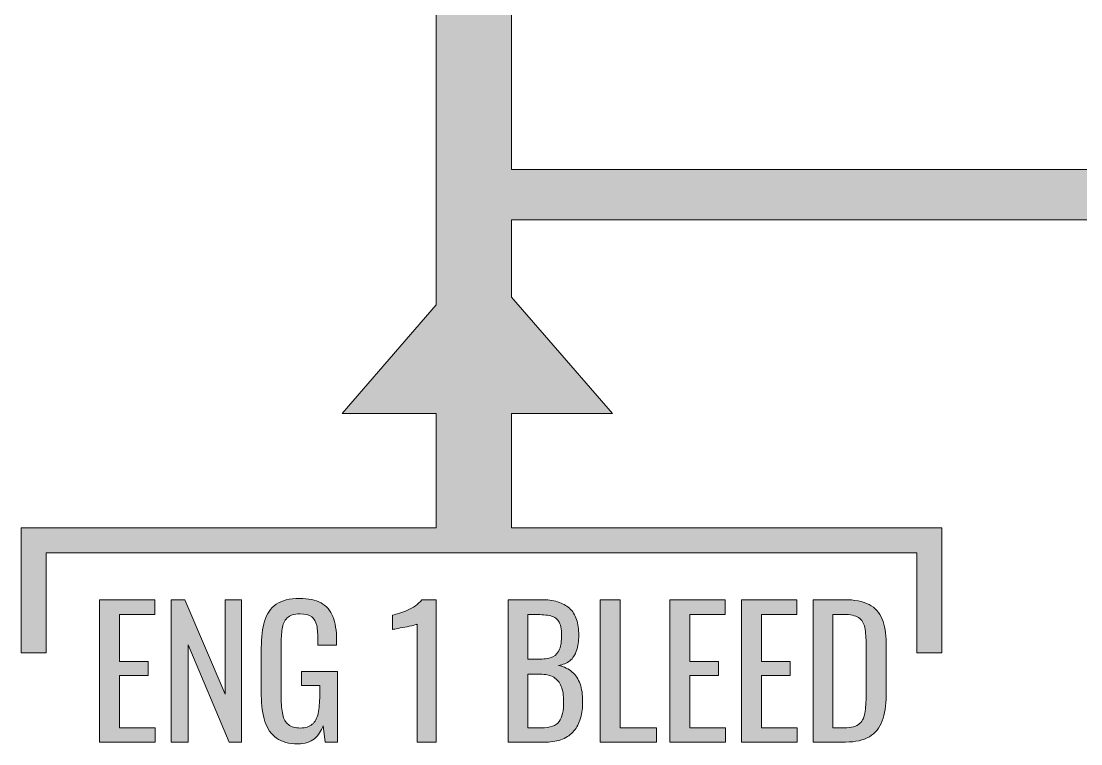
# Model space of a CAD drawing. Header units: inches. Extents: x 63 to 550, y 310 to 482.
# Drawn here: x 143.5 to 185.7, y 358.23 to 387.01 of the extents above; entities that cross this region are included whole.
import ezdxf

# ---------------------------------------------------------------- set-up
doc = ezdxf.new("R2010")
doc.units = ezdxf.units.IN
doc.header["$MEASUREMENT"] = 0
doc.layers.add('LINES', color=7, linetype='Continuous')
doc.layers.add('TEXT', color=7, linetype='Continuous')

# ---------------------------------------------------------------- blocks, each defined once
blk = doc.blocks.new('block 179')
at = {"layer": 'LINES'}
h = blk.add_hatch(color=7, dxfattribs=at)
h.dxf.hatch_style = 2
edge = h.paths.add_edge_path()
edge.add_spline(control_points=[(227.12, 379.167), (227.12, 379.167), (227.12, 380.1), (227.12, 380.1), (227.12, 383.9), (229.96, 387.04), (233.62, 387.52), (233.62, 387.52), (233.62, 367.33), (233.62, 367.33), (233.62, 367.33), (216, 367.33), (216, 367.33), (216, 367.33), (216, 361.85), (216, 361.85), (216, 361.85), (218, 361.85), (218, 361.85), (218, 361.85), (218, 365.33), (218, 365.33), (218, 365.33), (251.67, 365.33), (251.67, 365.33), (251.67, 365.33), (251.67, 361.85), (251.67, 361.85), (251.67, 361.85), (253.67, 361.85), (253.67, 361.85), (253.67, 361.85), (253.67, 367.33), (253.67, 367.33), (253.67, 367.33), (235.62, 367.33), (235.62, 367.33), (235.62, 367.33), (235.62, 387.53), (235.62, 387.53), (239.29, 387.04), (242.13, 383.9), (242.13, 380.1), (242.13, 380.1), (242.13, 379.167), (242.13, 379.167), (242.13, 379.167), (273.09, 379.1), (273.09, 379.1), (273.09, 379.1), (273.09, 377.6), (273.09, 377.6), (273.09, 377.6), (271.33, 375.57), (271.33, 375.57), (271.33, 375.57), (273.09, 375.57), (273.09, 375.57), (273.09, 375.57), (273.09, 374.47), (273.09, 374.47), (273.09, 374.47), (261, 374.47), (261, 374.47), (261, 374.47), (261, 370.43), (261, 370.43), (261, 370.43), (263, 370.43), (263, 370.43), (263, 370.43), (263, 372.47), (263, 372.47), (263, 372.47), (285.17, 372.47), (285.17, 372.47), (285.17, 372.47), (285.17, 370.43), (285.17, 370.43), (285.17, 370.43), (287.17, 370.43), (287.17, 370.43), (287.17, 370.43), (287.17, 374.47), (287.17, 374.47), (287.17, 374.47), (275.09, 374.47), (275.09, 374.47), (275.09, 374.47), (275.09, 375.57), (275.09, 375.57), (275.09, 375.57), (276.67, 375.57), (276.67, 375.57), (276.67, 375.57), (275.09, 377.39), (275.09, 377.39), (275.09, 377.39), (275.09, 379.1), (275.09, 379.1), (275.09, 379.1), (307.31, 379.1), (307.31, 379.1), (307.31, 379.1), (307.31, 374.11), (307.31, 374.11), (307.31, 374.11), (305, 371.44), (305, 371.44), (305, 371.44), (307.31, 371.44), (307.31, 371.44), (307.31, 371.44), (307.31, 367.33), (307.31, 367.33), (307.31, 367.33), (289, 367.33), (289, 367.33), (289, 367.33), (289, 361.85), (289, 361.85), (289, 361.85), (291, 361.85), (291, 361.85), (291, 361.85), (291, 365.33), (291, 365.33), (291, 365.33), (324.67, 365.33), (324.67, 365.33), (324.67, 365.33), (324.67, 361.85), (324.67, 361.85), (324.67, 361.85), (326.67, 361.85), (326.67, 361.85), (326.67, 361.85), (326.67, 367.33), (326.67, 367.33), (326.67, 367.33), (309.31, 367.33), (309.31, 367.33), (309.31, 367.33), (309.31, 371.44), (309.31, 371.44), (309.31, 371.44), (311, 371.44), (311, 371.44), (311, 371.44), (309.31, 373.39), (309.31, 373.39), (309.31, 373.39), (309.31, 379.1), (309.31, 379.1), (309.31, 379.1), (370.17, 379.1), (370.17, 379.1), (370.67, 374.33), (374.72, 370.6), (379.62, 370.6), (384.52, 370.6), (388.58, 374.33), (389.08, 379.1), (389.08, 379.1), (408, 379.1), (408, 379.1), (408, 379.1), (408, 372.75), (408, 372.75), (408, 372.75), (406, 372.75), (406, 372.75), (406, 372.75), (408, 370.44), (408, 370.44), (408, 370.44), (408, 370.43), (408, 370.43), (408, 370.43), (408.01, 370.43), (408.01, 370.43), (408.01, 370.43), (409, 369.29), (409, 369.29), (409, 369.29), (409.99, 370.43), (409.99, 370.43), (409.99, 370.43), (410, 370.43), (410, 370.43), (410, 370.43), (410, 370.44), (410, 370.44), (410, 370.44), (412, 372.75), (412, 372.75), (412, 372.75), (410, 372.75), (410, 372.75), (410, 372.75), (410, 379.1), (410, 379.1), (410, 379.1), (450.36, 379.1), (450.36, 379.1), (450.36, 379.1), (450.36, 376.12), (450.36, 376.12), (450.36, 376.12), (446.28, 371.4), (446.28, 371.4), (446.28, 371.4), (450.36, 371.4), (450.36, 371.4), (450.36, 371.4), (450.36, 366.83), (450.36, 366.83), (450.36, 366.83), (433.5, 366.83), (433.5, 366.83), (433.5, 366.83), (433.5, 361.85), (433.5, 361.85), (433.5, 361.85), (434.5, 361.85), (434.5, 361.85), (434.5, 361.85), (434.5, 365.83), (434.5, 365.83), (434.5, 365.83), (469.17, 365.83), (469.17, 365.83), (469.17, 365.83), (469.17, 361.85), (469.17, 361.85), (469.17, 361.85), (470.17, 361.85), (470.17, 361.85), (470.17, 361.85), (470.17, 366.83), (470.17, 366.83), (470.17, 366.83), (453.36, 366.83), (453.36, 366.83), (453.36, 366.83), (453.36, 371.4), (453.36, 371.4), (453.36, 371.4), (457.05, 371.4), (457.05, 371.4), (457.05, 371.4), (453.36, 375.66), (453.36, 375.66), (453.36, 375.66), (453.36, 391.21), (453.36, 391.21), (453.36, 391.21), (470.17, 391.21), (470.17, 391.21), (470.17, 391.21), (470.17, 399.84), (470.17, 399.84), (470.17, 399.84), (453.36, 399.84), (453.36, 399.84), (453.36, 399.84), (453.36, 406.08), (453.36, 406.08), (453.36, 406.08), (385.61, 406.08), (385.61, 406.08), (385.61, 406.08), (385.61, 415.79), (385.61, 415.79), (385.61, 415.79), (382.61, 415.79), (382.61, 415.79), (382.61, 415.79), (382.61, 406.08), (382.61, 406.08), (382.61, 406.08), (307.89, 406.08), (307.89, 406.08), (307.89, 406.08), (307.89, 415.79), (307.89, 415.79), (307.89, 415.79), (304.89, 415.79), (304.89, 415.79), (304.89, 415.79), (304.89, 406.08), (304.89, 406.08), (304.89, 406.08), (230.47, 406.08), (230.47, 406.08), (230.47, 406.08), (230.47, 415.79), (230.47, 415.79), (230.47, 415.79), (227.47, 415.79), (227.47, 415.79), (227.47, 415.79), (227.47, 406.08), (227.47, 406.08), (227.47, 406.08), (160.03, 406.08), (160.03, 406.08), (160.03, 406.08), (160.03, 399.32), (160.03, 399.32), (160.03, 399.32), (163.03, 399.32), (163.03, 399.32), (163.03, 399.32), (163.03, 403.08), (163.03, 403.08), (163.03, 403.08), (450.36, 403.08), (450.36, 403.08), (450.36, 403.08), (450.36, 399.84), (450.36, 399.84), (450.36, 399.84), (433.27, 399.84), (433.27, 399.84), (433.27, 399.84), (433.27, 391.21), (433.27, 391.21), (433.27, 391.21), (450.36, 391.21), (450.36, 391.21), (450.36, 391.21), (450.36, 381.1), (450.36, 381.1), (450.36, 381.1), (389.08, 381.1), (389.08, 381.1), (388.58, 385.87), (384.52, 389.6), (379.62, 389.6), (374.72, 389.6), (370.67, 385.87), (370.17, 381.1), (370.17, 381.1), (244.08, 381.1), (244.08, 381.1), (243.61, 385.54), (240.06, 389.08), (235.62, 389.55), (235.62, 389.55), (235.62, 393.1), (235.62, 393.1), (235.62, 393.1), (240.01, 393.1), (240.01, 393.1), (240.01, 393.1), (234.62, 399.32), (234.62, 399.32), (234.62, 399.32), (229.24, 393.1), (229.24, 393.1), (229.24, 393.1), (233.62, 393.1), (233.62, 393.1), (233.62, 393.1), (233.62, 389.55), (233.62, 389.55), (229.18, 389.08), (225.64, 385.54), (225.17, 381.1), (225.17, 381.1), (163.03, 381.1), (163.03, 381.1), (163.03, 381.1), (163.03, 391.71), (163.03, 391.71), (163.03, 391.71), (160.03, 391.71), (160.03, 391.71), (160.03, 391.71), (160.03, 375.72), (160.03, 375.72), (160.03, 375.72), (156.28, 371.38), (156.28, 371.38), (156.28, 371.38), (160.03, 371.38), (160.03, 371.38), (160.03, 371.38), (160.03, 366.83), (160.03, 366.83), (160.03, 366.83), (143.5, 366.83), (143.5, 366.83), (143.5, 366.83), (143.5, 361.85), (143.5, 361.85), (143.5, 361.85), (144.5, 361.85), (144.5, 361.85), (144.5, 361.85), (144.5, 365.83), (144.5, 365.83), (144.5, 365.83), (179.17, 365.83), (179.17, 365.83), (179.17, 365.83), (179.17, 361.85), (179.17, 361.85), (179.17, 361.85), (180.17, 361.85), (180.17, 361.85), (180.17, 361.85), (180.17, 366.83), (180.17, 366.83), (180.17, 366.83), (163.03, 366.83), (163.03, 366.83), (163.03, 366.83), (163.03, 371.38), (163.03, 371.38), (163.03, 371.38), (167.05, 371.38), (167.05, 371.38), (167.05, 371.38), (163.03, 376.02), (163.03, 376.02), (163.03, 376.02), (163.03, 379.1), (163.03, 379.1), (163.03, 379.1), (195, 379.1), (195, 379.1), (195, 379.1), (195, 372.75), (195, 372.75), (195, 372.75), (193, 372.75), (193, 372.75), (193, 372.75), (195, 370.44), (195, 370.44), (195, 370.44), (195, 370.43), (195, 370.43), (195, 370.43), (195.01, 370.43), (195.01, 370.43), (195.01, 370.43), (196, 369.29), (196, 369.29), (196, 369.29), (196.99, 370.43), (196.99, 370.43), (196.99, 370.43), (197, 370.43), (197, 370.43), (197, 370.43), (197, 370.44), (197, 370.44), (197, 370.44), (199, 372.75), (199, 372.75), (199, 372.75), (197, 372.75), (197, 372.75), (197, 372.75), (197, 379.1), (197, 379.1), (197, 379.1), (227.12, 379.167), (227.12, 379.167)], knot_values=[0, 0, 0, 0, 1, 1, 1, 2, 2, 2, 3, 3, 3, 4, 4, 4, 5, 5, 5, 6, 6, 6, 7, 7, 7, 8, 8, 8, 9, 9, 9, 10, 10, 10, 11, 11, 11, 12, 12, 12, 13, 13, 13, 14, 14, 14, 15, 15, 15, 16, 16, 16, 17, 17, 17, 18, 18, 18, 19, 19, 19, 20, 20, 20, 21, 21, 21, 22, 22, 22, 23, 23, 23, 24, 24, 24, 25, 25, 25, 26, 26, 26, 27, 27, 27, 28, 28, 28, 29, 29, 29, 30, 30, 30, 31, 31, 31, 32, 32, 32, 33, 33, 33, 34, 34, 34, 35, 35, 35, 36, 36, 36, 37, 37, 37, 38, 38, 38, 39, 39, 39, 40, 40, 40, 41, 41, 41, 42, 42, 42, 43, 43, 43, 44, 44, 44, 45, 45, 45, 46, 46, 46, 47, 47, 47, 48, 48, 48, 49, 49, 49, 50, 50, 50, 51, 51, 51, 52, 52, 52, 53, 53, 53, 54, 54, 54, 55, 55, 55, 56, 56, 56, 57, 57, 57, 58, 58, 58, 59, 59, 59, 60, 60, 60, 61, 61, 61, 62, 62, 62, 63, 63, 63, 64, 64, 64, 65, 65, 65, 66, 66, 66, 67, 67, 67, 68, 68, 68, 69, 69, 69, 70, 70, 70, 71, 71, 71, 72, 72, 72, 73, 73, 73, 74, 74, 74, 75, 75, 75, 76, 76, 76, 77, 77, 77, 78, 78, 78, 79, 79, 79, 80, 80, 80, 81, 81, 81, 82, 82, 82, 83, 83, 83, 84, 84, 84, 85, 85, 85, 86, 86, 86, 87, 87, 87, 88, 88, 88, 89, 89, 89, 90, 90, 90, 91, 91, 91, 92, 92, 92, 93, 93, 93, 94, 94, 94, 95, 95, 95, 96, 96, 96, 97, 97, 97, 98, 98, 98, 99, 99, 99, 100, 100, 100, 101, 101, 101, 102, 102, 102, 103, 103, 103, 104, 104, 104, 105, 105, 105, 106, 106, 106, 107, 107, 107, 108, 108, 108, 109, 109, 109, 110, 110, 110, 111, 111, 111, 112, 112, 112, 113, 113, 113, 114, 114, 114, 115, 115, 115, 116, 116, 116, 117, 117, 117, 118, 118, 118, 119, 119, 119, 120, 120, 120, 121, 121, 121, 122, 122, 122, 123, 123, 123, 124, 124, 124, 125, 125, 125, 126, 126, 126, 127, 127, 127, 128, 128, 128, 129, 129, 129, 130, 130, 130, 131, 131, 131, 132, 132, 132, 133, 133, 133, 134, 134, 134, 135, 135, 135, 136, 136, 136, 137, 137, 137, 138, 138, 138, 139, 139, 139, 140, 140, 140, 141, 141, 141, 142, 142, 142, 143, 143, 143, 144, 144, 144, 145, 145, 145, 146, 146, 146, 147, 147, 147, 148, 148, 148, 149, 149, 149, 150, 150, 150, 151, 151, 151, 152, 152, 152, 153, 153, 153, 154, 154, 154, 155, 155, 155, 156, 156, 156, 157, 157, 157, 157], degree=3, periodic=0)
edge = h.paths.add_edge_path()
edge.add_spline(control_points=[(379.62, 372.6), (375.49, 372.6), (372.12, 375.96), (372.12, 380.1), (372.12, 384.24), (375.49, 387.6), (379.62, 387.6), (383.76, 387.6), (387.13, 384.24), (387.13, 380.1), (387.13, 375.96), (383.76, 372.6), (379.62, 372.6)], knot_values=[0, 0, 0, 0, 1, 1, 1, 2, 2, 2, 3, 3, 3, 4, 4, 4, 4], degree=3, periodic=0)
h.paths.add_polyline_path([(434.27, 392.21), (434.27, 398.84), (469.17, 398.84), (469.17, 392.21)])
at = {"layer": 'LINES', "lineweight": 0}
blk.add_open_spline([(227.12, 379.167), (227.12, 379.167), (227.12, 380.1), (227.12, 380.1), (227.12, 383.9), (229.96, 387.04), (233.62, 387.52), (233.62, 387.52), (233.62, 367.33), (233.62, 367.33), (233.62, 367.33), (216, 367.33), (216, 367.33), (216, 367.33), (216, 361.85), (216, 361.85), (216, 361.85), (218, 361.85), (218, 361.85), (218, 361.85), (218, 365.33), (218, 365.33), (218, 365.33), (251.67, 365.33), (251.67, 365.33), (251.67, 365.33), (251.67, 361.85), (251.67, 361.85), (251.67, 361.85), (253.67, 361.85), (253.67, 361.85), (253.67, 361.85), (253.67, 367.33), (253.67, 367.33), (253.67, 367.33), (235.62, 367.33), (235.62, 367.33), (235.62, 367.33), (235.62, 387.53), (235.62, 387.53), (239.29, 387.04), (242.13, 383.9), (242.13, 380.1), (242.13, 380.1), (242.13, 379.167), (242.13, 379.167), (242.13, 379.167), (273.09, 379.1), (273.09, 379.1), (273.09, 379.1), (273.09, 377.6), (273.09, 377.6), (273.09, 377.6), (271.33, 375.57), (271.33, 375.57), (271.33, 375.57), (273.09, 375.57), (273.09, 375.57), (273.09, 375.57), (273.09, 374.47), (273.09, 374.47), (273.09, 374.47), (261, 374.47), (261, 374.47), (261, 374.47), (261, 370.43), (261, 370.43), (261, 370.43), (263, 370.43), (263, 370.43), (263, 370.43), (263, 372.47), (263, 372.47), (263, 372.47), (285.17, 372.47), (285.17, 372.47), (285.17, 372.47), (285.17, 370.43), (285.17, 370.43), (285.17, 370.43), (287.17, 370.43), (287.17, 370.43), (287.17, 370.43), (287.17, 374.47), (287.17, 374.47), (287.17, 374.47), (275.09, 374.47), (275.09, 374.47), (275.09, 374.47), (275.09, 375.57), (275.09, 375.57), (275.09, 375.57), (276.67, 375.57), (276.67, 375.57), (276.67, 375.57), (275.09, 377.39), (275.09, 377.39), (275.09, 377.39), (275.09, 379.1), (275.09, 379.1), (275.09, 379.1), (307.31, 379.1), (307.31, 379.1), (307.31, 379.1), (307.31, 374.11), (307.31, 374.11), (307.31, 374.11), (305, 371.44), (305, 371.44), (305, 371.44), (307.31, 371.44), (307.31, 371.44), (307.31, 371.44), (307.31, 367.33), (307.31, 367.33), (307.31, 367.33), (289, 367.33), (289, 367.33), (289, 367.33), (289, 361.85), (289, 361.85), (289, 361.85), (291, 361.85), (291, 361.85), (291, 361.85), (291, 365.33), (291, 365.33), (291, 365.33), (324.67, 365.33), (324.67, 365.33), (324.67, 365.33), (324.67, 361.85), (324.67, 361.85), (324.67, 361.85), (326.67, 361.85), (326.67, 361.85), (326.67, 361.85), (326.67, 367.33), (326.67, 367.33), (326.67, 367.33), (309.31, 367.33), (309.31, 367.33), (309.31, 367.33), (309.31, 371.44), (309.31, 371.44), (309.31, 371.44), (311, 371.44), (311, 371.44), (311, 371.44), (309.31, 373.39), (309.31, 373.39), (309.31, 373.39), (309.31, 379.1), (309.31, 379.1), (309.31, 379.1), (370.17, 379.1), (370.17, 379.1), (370.67, 374.33), (374.72, 370.6), (379.62, 370.6), (384.52, 370.6), (388.58, 374.33), (389.08, 379.1), (389.08, 379.1), (408, 379.1), (408, 379.1), (408, 379.1), (408, 372.75), (408, 372.75), (408, 372.75), (406, 372.75), (406, 372.75), (406, 372.75), (408, 370.44), (408, 370.44), (408, 370.44), (408, 370.43), (408, 370.43), (408, 370.43), (408.01, 370.43), (408.01, 370.43), (408.01, 370.43), (409, 369.29), (409, 369.29), (409, 369.29), (409.99, 370.43), (409.99, 370.43), (409.99, 370.43), (410, 370.43), (410, 370.43), (410, 370.43), (410, 370.44), (410, 370.44), (410, 370.44), (412, 372.75), (412, 372.75), (412, 372.75), (410, 372.75), (410, 372.75), (410, 372.75), (410, 379.1), (410, 379.1), (410, 379.1), (450.36, 379.1), (450.36, 379.1), (450.36, 379.1), (450.36, 376.12), (450.36, 376.12), (450.36, 376.12), (446.28, 371.4), (446.28, 371.4), (446.28, 371.4), (450.36, 371.4), (450.36, 371.4), (450.36, 371.4), (450.36, 366.83), (450.36, 366.83), (450.36, 366.83), (433.5, 366.83), (433.5, 366.83), (433.5, 366.83), (433.5, 361.85), (433.5, 361.85), (433.5, 361.85), (434.5, 361.85), (434.5, 361.85), (434.5, 361.85), (434.5, 365.83), (434.5, 365.83), (434.5, 365.83), (469.17, 365.83), (469.17, 365.83), (469.17, 365.83), (469.17, 361.85), (469.17, 361.85), (469.17, 361.85), (470.17, 361.85), (470.17, 361.85), (470.17, 361.85), (470.17, 366.83), (470.17, 366.83), (470.17, 366.83), (453.36, 366.83), (453.36, 366.83), (453.36, 366.83), (453.36, 371.4), (453.36, 371.4), (453.36, 371.4), (457.05, 371.4), (457.05, 371.4), (457.05, 371.4), (453.36, 375.66), (453.36, 375.66), (453.36, 375.66), (453.36, 391.21), (453.36, 391.21), (453.36, 391.21), (470.17, 391.21), (470.17, 391.21), (470.17, 391.21), (470.17, 399.84), (470.17, 399.84), (470.17, 399.84), (453.36, 399.84), (453.36, 399.84), (453.36, 399.84), (453.36, 406.08), (453.36, 406.08), (453.36, 406.08), (385.61, 406.08), (385.61, 406.08), (385.61, 406.08), (385.61, 415.79), (385.61, 415.79), (385.61, 415.79), (382.61, 415.79), (382.61, 415.79), (382.61, 415.79), (382.61, 406.08), (382.61, 406.08), (382.61, 406.08), (307.89, 406.08), (307.89, 406.08), (307.89, 406.08), (307.89, 415.79), (307.89, 415.79), (307.89, 415.79), (304.89, 415.79), (304.89, 415.79), (304.89, 415.79), (304.89, 406.08), (304.89, 406.08), (304.89, 406.08), (230.47, 406.08), (230.47, 406.08), (230.47, 406.08), (230.47, 415.79), (230.47, 415.79), (230.47, 415.79), (227.47, 415.79), (227.47, 415.79), (227.47, 415.79), (227.47, 406.08), (227.47, 406.08), (227.47, 406.08), (160.03, 406.08), (160.03, 406.08), (160.03, 406.08), (160.03, 399.32), (160.03, 399.32), (160.03, 399.32), (163.03, 399.32), (163.03, 399.32), (163.03, 399.32), (163.03, 403.08), (163.03, 403.08), (163.03, 403.08), (450.36, 403.08), (450.36, 403.08), (450.36, 403.08), (450.36, 399.84), (450.36, 399.84), (450.36, 399.84), (433.27, 399.84), (433.27, 399.84), (433.27, 399.84), (433.27, 391.21), (433.27, 391.21), (433.27, 391.21), (450.36, 391.21), (450.36, 391.21), (450.36, 391.21), (450.36, 381.1), (450.36, 381.1), (450.36, 381.1), (389.08, 381.1), (389.08, 381.1), (388.58, 385.87), (384.52, 389.6), (379.62, 389.6), (374.72, 389.6), (370.67, 385.87), (370.17, 381.1), (370.17, 381.1), (244.08, 381.1), (244.08, 381.1), (243.61, 385.54), (240.06, 389.08), (235.62, 389.55), (235.62, 389.55), (235.62, 393.1), (235.62, 393.1), (235.62, 393.1), (240.01, 393.1), (240.01, 393.1), (240.01, 393.1), (234.62, 399.32), (234.62, 399.32), (234.62, 399.32), (229.24, 393.1), (229.24, 393.1), (229.24, 393.1), (233.62, 393.1), (233.62, 393.1), (233.62, 393.1), (233.62, 389.55), (233.62, 389.55), (229.18, 389.08), (225.64, 385.54), (225.17, 381.1), (225.17, 381.1), (163.03, 381.1), (163.03, 381.1), (163.03, 381.1), (163.03, 391.71), (163.03, 391.71), (163.03, 391.71), (160.03, 391.71), (160.03, 391.71), (160.03, 391.71), (160.03, 375.72), (160.03, 375.72), (160.03, 375.72), (156.28, 371.38), (156.28, 371.38), (156.28, 371.38), (160.03, 371.38), (160.03, 371.38), (160.03, 371.38), (160.03, 366.83), (160.03, 366.83), (160.03, 366.83), (143.5, 366.83), (143.5, 366.83), (143.5, 366.83), (143.5, 361.85), (143.5, 361.85), (143.5, 361.85), (144.5, 361.85), (144.5, 361.85), (144.5, 361.85), (144.5, 365.83), (144.5, 365.83), (144.5, 365.83), (179.17, 365.83), (179.17, 365.83), (179.17, 365.83), (179.17, 361.85), (179.17, 361.85), (179.17, 361.85), (180.17, 361.85), (180.17, 361.85), (180.17, 361.85), (180.17, 366.83), (180.17, 366.83), (180.17, 366.83), (163.03, 366.83), (163.03, 366.83), (163.03, 366.83), (163.03, 371.38), (163.03, 371.38), (163.03, 371.38), (167.05, 371.38), (167.05, 371.38), (167.05, 371.38), (163.03, 376.02), (163.03, 376.02), (163.03, 376.02), (163.03, 379.1), (163.03, 379.1), (163.03, 379.1), (195, 379.1), (195, 379.1), (195, 379.1), (195, 372.75), (195, 372.75), (195, 372.75), (193, 372.75), (193, 372.75), (193, 372.75), (195, 370.44), (195, 370.44), (195, 370.44), (195, 370.43), (195, 370.43), (195, 370.43), (195.01, 370.43), (195.01, 370.43), (195.01, 370.43), (196, 369.29), (196, 369.29), (196, 369.29), (196.99, 370.43), (196.99, 370.43), (196.99, 370.43), (197, 370.43), (197, 370.43), (197, 370.43), (197, 370.44), (197, 370.44), (197, 370.44), (199, 372.75), (199, 372.75), (199, 372.75), (197, 372.75), (197, 372.75), (197, 372.75), (197, 379.1), (197, 379.1), (197, 379.1), (227.12, 379.167), (227.12, 379.167)], degree=3, knots=[0, 0, 0, 0, 1, 1, 1, 2, 2, 2, 3, 3, 3, 4, 4, 4, 5, 5, 5, 6, 6, 6, 7, 7, 7, 8, 8, 8, 9, 9, 9, 10, 10, 10, 11, 11, 11, 12, 12, 12, 13, 13, 13, 14, 14, 14, 15, 15, 15, 16, 16, 16, 17, 17, 17, 18, 18, 18, 19, 19, 19, 20, 20, 20, 21, 21, 21, 22, 22, 22, 23, 23, 23, 24, 24, 24, 25, 25, 25, 26, 26, 26, 27, 27, 27, 28, 28, 28, 29, 29, 29, 30, 30, 30, 31, 31, 31, 32, 32, 32, 33, 33, 33, 34, 34, 34, 35, 35, 35, 36, 36, 36, 37, 37, 37, 38, 38, 38, 39, 39, 39, 40, 40, 40, 41, 41, 41, 42, 42, 42, 43, 43, 43, 44, 44, 44, 45, 45, 45, 46, 46, 46, 47, 47, 47, 48, 48, 48, 49, 49, 49, 50, 50, 50, 51, 51, 51, 52, 52, 52, 53, 53, 53, 54, 54, 54, 55, 55, 55, 56, 56, 56, 57, 57, 57, 58, 58, 58, 59, 59, 59, 60, 60, 60, 61, 61, 61, 62, 62, 62, 63, 63, 63, 64, 64, 64, 65, 65, 65, 66, 66, 66, 67, 67, 67, 68, 68, 68, 69, 69, 69, 70, 70, 70, 71, 71, 71, 72, 72, 72, 73, 73, 73, 74, 74, 74, 75, 75, 75, 76, 76, 76, 77, 77, 77, 78, 78, 78, 79, 79, 79, 80, 80, 80, 81, 81, 81, 82, 82, 82, 83, 83, 83, 84, 84, 84, 85, 85, 85, 86, 86, 86, 87, 87, 87, 88, 88, 88, 89, 89, 89, 90, 90, 90, 91, 91, 91, 92, 92, 92, 93, 93, 93, 94, 94, 94, 95, 95, 95, 96, 96, 96, 97, 97, 97, 98, 98, 98, 99, 99, 99, 100, 100, 100, 101, 101, 101, 102, 102, 102, 103, 103, 103, 104, 104, 104, 105, 105, 105, 106, 106, 106, 107, 107, 107, 108, 108, 108, 109, 109, 109, 110, 110, 110, 111, 111, 111, 112, 112, 112, 113, 113, 113, 114, 114, 114, 115, 115, 115, 116, 116, 116, 117, 117, 117, 118, 118, 118, 119, 119, 119, 120, 120, 120, 121, 121, 121, 122, 122, 122, 123, 123, 123, 124, 124, 124, 125, 125, 125, 126, 126, 126, 127, 127, 127, 128, 128, 128, 129, 129, 129, 130, 130, 130, 131, 131, 131, 132, 132, 132, 133, 133, 133, 134, 134, 134, 135, 135, 135, 136, 136, 136, 137, 137, 137, 138, 138, 138, 139, 139, 139, 140, 140, 140, 141, 141, 141, 142, 142, 142, 143, 143, 143, 144, 144, 144, 145, 145, 145, 146, 146, 146, 147, 147, 147, 148, 148, 148, 149, 149, 149, 150, 150, 150, 151, 151, 151, 152, 152, 152, 153, 153, 153, 154, 154, 154, 155, 155, 155, 156, 156, 156, 157, 157, 157, 157], dxfattribs=at)
blk = doc.blocks.new('block 178')
at = {"layer": 'LINES'}
blk.add_blockref('block 179', (0, 0), dxfattribs=at)
blk = doc.blocks.new('block 187')
at = {"layer": 'TEXT'}
h = blk.add_hatch(color=7, dxfattribs=at)
h.dxf.hatch_style = 2
h.paths.add_polyline_path([(146.624, 358.3), (146.624, 363.97), (148.822, 363.97), (148.822, 363.382), (147.415, 363.382), (147.415, 361.506), (148.556, 361.506), (148.556, 360.946), (147.415, 360.946), (147.415, 358.867), (148.835, 358.867), (148.835, 358.3)])
h = blk.add_hatch(color=7, dxfattribs=at)
h.dxf.hatch_style = 2
h.paths.add_polyline_path([(149.473, 358.3), (149.473, 363.97), (150.012, 363.97), (151.622, 360.204), (151.622, 363.97), (152.28, 363.97), (152.28, 358.3), (151.776, 358.3), (150.145, 362.171), (150.145, 358.3)])
h = blk.add_hatch(color=7, dxfattribs=at)
h.dxf.hatch_style = 2
edge = h.paths.add_edge_path()
edge.add_spline(control_points=[(154.52, 358.23), (154.165, 358.23), (153.881, 358.306), (153.669, 358.458), (153.457, 358.609), (153.303, 358.83), (153.207, 359.119), (153.111, 359.408), (153.063, 359.756), (153.063, 360.162), (153.063, 360.162), (153.063, 362.059), (153.063, 362.059), (153.063, 362.475), (153.106, 362.828), (153.193, 363.119), (153.279, 363.411), (153.433, 363.634), (153.655, 363.788), (153.876, 363.942), (154.186, 364.02), (154.583, 364.02), (154.937, 364.02), (155.223, 363.96), (155.44, 363.841), (155.657, 363.722), (155.814, 363.539), (155.913, 363.295), (156.011, 363.05), (156.06, 362.74), (156.06, 362.367), (156.06, 362.367), (156.06, 362.157), (156.06, 362.157), (156.06, 362.157), (155.317, 362.157), (155.317, 362.157), (155.317, 362.157), (155.317, 362.332), (155.317, 362.332), (155.317, 362.579), (155.301, 362.781), (155.269, 362.938), (155.236, 363.094), (155.169, 363.211), (155.069, 363.287), (154.969, 363.364), (154.811, 363.403), (154.597, 363.403), (154.363, 363.403), (154.194, 363.35), (154.089, 363.242), (153.984, 363.135), (153.918, 362.989), (153.893, 362.805), (153.867, 362.62), (153.854, 362.411), (153.854, 362.178), (153.854, 362.178), (153.854, 360.078), (153.854, 360.078), (153.854, 359.808), (153.875, 359.581), (153.914, 359.399), (153.954, 359.217), (154.029, 359.082), (154.142, 358.993), (154.253, 358.904), (154.412, 358.86), (154.618, 358.86), (154.823, 358.86), (154.981, 358.909), (155.094, 359.007), (155.206, 359.105), (155.283, 359.25), (155.325, 359.441), (155.367, 359.633), (155.388, 359.87), (155.388, 360.155), (155.388, 360.155), (155.388, 360.547), (155.388, 360.547), (155.388, 360.547), (154.667, 360.547), (154.667, 360.547), (154.667, 360.547), (154.667, 361.107), (154.667, 361.107), (154.667, 361.107), (156.102, 361.107), (156.102, 361.107), (156.102, 361.107), (156.102, 358.3), (156.102, 358.3), (156.102, 358.3), (155.604, 358.3), (155.604, 358.3), (155.604, 358.3), (155.527, 358.951), (155.527, 358.951), (155.453, 358.741), (155.336, 358.568), (155.178, 358.433), (155.019, 358.298), (154.799, 358.23), (154.52, 358.23)], knot_values=[0, 0, 0, 0, 1, 1, 1, 2, 2, 2, 3, 3, 3, 4, 4, 4, 5, 5, 5, 6, 6, 6, 7, 7, 7, 8, 8, 8, 9, 9, 9, 10, 10, 10, 11, 11, 11, 12, 12, 12, 13, 13, 13, 14, 14, 14, 15, 15, 15, 16, 16, 16, 17, 17, 17, 18, 18, 18, 19, 19, 19, 20, 20, 20, 21, 21, 21, 22, 22, 22, 23, 23, 23, 24, 24, 24, 25, 25, 25, 26, 26, 26, 27, 27, 27, 28, 28, 28, 29, 29, 29, 30, 30, 30, 31, 31, 31, 32, 32, 32, 33, 33, 33, 34, 34, 34, 35, 35, 35, 35], degree=3, periodic=0)
h = blk.add_hatch(color=7, dxfattribs=at)
h.dxf.hatch_style = 2
edge = h.paths.add_edge_path()
edge.add_spline(control_points=[(159.272, 358.3), (159.272, 358.3), (159.272, 362.99), (159.272, 362.99), (159.268, 362.985), (159.215, 362.972), (159.115, 362.948), (159.014, 362.925), (158.901, 362.901), (158.775, 362.878), (158.649, 362.854), (158.537, 362.834), (158.439, 362.815), (158.341, 362.796), (158.29, 362.787), (158.285, 362.787), (158.285, 362.787), (158.285, 363.354), (158.285, 363.354), (158.364, 363.373), (158.457, 363.398), (158.562, 363.431), (158.667, 363.464), (158.774, 363.503), (158.884, 363.55), (158.993, 363.597), (159.098, 363.655), (159.199, 363.725), (159.299, 363.795), (159.384, 363.877), (159.454, 363.97), (159.454, 363.97), (160.021, 363.97), (160.021, 363.97), (160.021, 363.97), (160.021, 358.3), (160.021, 358.3), (160.021, 358.3), (159.272, 358.3), (159.272, 358.3)], knot_values=[0, 0, 0, 0, 1, 1, 1, 2, 2, 2, 3, 3, 3, 4, 4, 4, 5, 5, 5, 6, 6, 6, 7, 7, 7, 8, 8, 8, 9, 9, 9, 10, 10, 10, 11, 11, 11, 12, 12, 12, 13, 13, 13, 13], degree=3, periodic=0)
h = blk.add_hatch(color=7, dxfattribs=at)
h.dxf.hatch_style = 2
edge = h.paths.add_edge_path()
edge.add_spline(control_points=[(162.891, 358.3), (162.891, 358.3), (162.891, 363.97), (162.891, 363.97), (162.891, 363.97), (164.193, 363.97), (164.193, 363.97), (164.45, 363.97), (164.673, 363.942), (164.862, 363.886), (165.051, 363.83), (165.208, 363.743), (165.334, 363.627), (165.46, 363.511), (165.554, 363.362), (165.614, 363.183), (165.675, 363.003), (165.705, 362.792), (165.705, 362.549), (165.705, 362.315), (165.676, 362.114), (165.618, 361.943), (165.559, 361.773), (165.471, 361.639), (165.352, 361.541), (165.233, 361.443), (165.08, 361.38), (164.893, 361.352), (165.122, 361.301), (165.306, 361.213), (165.446, 361.09), (165.586, 360.966), (165.69, 360.808), (165.758, 360.613), (165.825, 360.42), (165.859, 360.188), (165.859, 359.917), (165.859, 359.675), (165.831, 359.453), (165.775, 359.252), (165.719, 359.052), (165.632, 358.881), (165.513, 358.741), (165.394, 358.601), (165.242, 358.492), (165.058, 358.416), (164.873, 358.339), (164.655, 358.3), (164.403, 358.3), (164.403, 358.3), (162.891, 358.3), (162.891, 358.3)], knot_values=[0, 0, 0, 0, 1, 1, 1, 2, 2, 2, 3, 3, 3, 4, 4, 4, 5, 5, 5, 6, 6, 6, 7, 7, 7, 8, 8, 8, 9, 9, 9, 10, 10, 10, 11, 11, 11, 12, 12, 12, 13, 13, 13, 14, 14, 14, 15, 15, 15, 16, 16, 16, 17, 17, 17, 17], degree=3, periodic=0)
edge = h.paths.add_edge_path()
edge.add_spline(control_points=[(163.682, 361.604), (163.682, 361.604), (164.151, 361.604), (164.151, 361.604), (164.375, 361.604), (164.55, 361.636), (164.676, 361.698), (164.802, 361.762), (164.891, 361.863), (164.942, 362.003), (164.994, 362.143), (165.019, 362.325), (165.019, 362.549), (165.019, 362.811), (164.979, 362.999), (164.9, 363.116), (164.821, 363.232), (164.697, 363.306), (164.529, 363.337), (164.361, 363.367), (164.142, 363.382), (163.871, 363.382), (163.871, 363.382), (163.682, 363.382), (163.682, 363.382), (163.682, 363.382), (163.682, 361.604), (163.682, 361.604)], knot_values=[0, 0, 0, 0, 1, 1, 1, 2, 2, 2, 3, 3, 3, 4, 4, 4, 5, 5, 5, 6, 6, 6, 7, 7, 7, 8, 8, 8, 9, 9, 9, 9], degree=3, periodic=0)
edge = h.paths.add_edge_path()
edge.add_spline(control_points=[(163.682, 358.867), (163.682, 358.867), (164.214, 358.867), (164.214, 358.867), (164.569, 358.867), (164.806, 358.95), (164.925, 359.115), (165.043, 359.281), (165.103, 359.549), (165.103, 359.917), (165.103, 360.155), (165.072, 360.354), (165.009, 360.516), (164.946, 360.677), (164.845, 360.798), (164.708, 360.88), (164.57, 360.961), (164.384, 361.002), (164.151, 361.002), (164.151, 361.002), (163.682, 361.002), (163.682, 361.002), (163.682, 361.002), (163.682, 358.867), (163.682, 358.867)], knot_values=[0, 0, 0, 0, 1, 1, 1, 2, 2, 2, 3, 3, 3, 4, 4, 4, 5, 5, 5, 6, 6, 6, 7, 7, 7, 8, 8, 8, 8], degree=3, periodic=0)
h = blk.add_hatch(color=7, dxfattribs=at)
h.dxf.hatch_style = 2
h.paths.add_polyline_path([(166.559, 358.3), (166.559, 363.97), (167.35, 363.97), (167.35, 358.867), (168.799, 358.867), (168.799, 358.3)])
h = blk.add_hatch(color=7, dxfattribs=at)
h.dxf.hatch_style = 2
h.paths.add_polyline_path([(169.338, 358.3), (169.338, 363.97), (171.536, 363.97), (171.536, 363.382), (170.129, 363.382), (170.129, 361.506), (171.27, 361.506), (171.27, 360.946), (170.129, 360.946), (170.129, 358.867), (171.55, 358.867), (171.55, 358.3)])
h = blk.add_hatch(color=7, dxfattribs=at)
h.dxf.hatch_style = 2
h.paths.add_polyline_path([(172.187, 358.3), (172.187, 363.97), (174.385, 363.97), (174.385, 363.382), (172.978, 363.382), (172.978, 361.506), (174.119, 361.506), (174.119, 360.946), (172.978, 360.946), (172.978, 358.867), (174.399, 358.867), (174.399, 358.3)])
h = blk.add_hatch(color=7, dxfattribs=at)
h.dxf.hatch_style = 2
edge = h.paths.add_edge_path()
edge.add_spline(control_points=[(175.036, 358.3), (175.036, 358.3), (175.036, 363.97), (175.036, 363.97), (175.036, 363.97), (176.268, 363.97), (176.268, 363.97), (176.688, 363.97), (177.021, 363.906), (177.266, 363.777), (177.511, 363.649), (177.686, 363.457), (177.791, 363.2), (177.896, 362.943), (177.948, 362.624), (177.948, 362.241), (177.948, 362.241), (177.948, 360.155), (177.948, 360.155), (177.948, 359.754), (177.896, 359.415), (177.791, 359.14), (177.686, 358.864), (177.515, 358.656), (177.28, 358.514), (177.044, 358.371), (176.728, 358.3), (176.331, 358.3), (176.331, 358.3), (175.036, 358.3), (175.036, 358.3)], knot_values=[0, 0, 0, 0, 1, 1, 1, 2, 2, 2, 3, 3, 3, 4, 4, 4, 5, 5, 5, 6, 6, 6, 7, 7, 7, 8, 8, 8, 9, 9, 9, 10, 10, 10, 10], degree=3, periodic=0)
edge = h.paths.add_edge_path()
edge.add_spline(control_points=[(175.827, 358.867), (175.827, 358.867), (176.275, 358.867), (176.275, 358.867), (176.564, 358.867), (176.77, 358.923), (176.891, 359.035), (177.013, 359.147), (177.086, 359.311), (177.112, 359.525), (177.137, 359.739), (177.15, 359.999), (177.15, 360.302), (177.15, 360.302), (177.15, 362.143), (177.15, 362.143), (177.15, 362.438), (177.131, 362.675), (177.094, 362.857), (177.057, 363.039), (176.975, 363.172), (176.849, 363.256), (176.723, 363.34), (176.525, 363.382), (176.254, 363.382), (176.254, 363.382), (175.827, 363.382), (175.827, 363.382), (175.827, 363.382), (175.827, 358.867), (175.827, 358.867)], knot_values=[0, 0, 0, 0, 1, 1, 1, 2, 2, 2, 3, 3, 3, 4, 4, 4, 5, 5, 5, 6, 6, 6, 7, 7, 7, 8, 8, 8, 9, 9, 9, 10, 10, 10, 10], degree=3, periodic=0)
at = {"layer": 'TEXT', "lineweight": 0}
for points in [[(146.624, 358.3), (146.624, 363.97), (148.822, 363.97), (148.822, 363.382), (147.415, 363.382), (147.415, 361.506), (148.556, 361.506), (148.556, 360.946), (147.415, 360.946), (147.415, 358.867), (148.835, 358.867), (148.835, 358.3), (146.624, 358.3)], [(149.473, 358.3), (149.473, 363.97), (150.012, 363.97), (151.622, 360.204), (151.622, 363.97), (152.28, 363.97), (152.28, 358.3), (151.776, 358.3), (150.145, 362.171), (150.145, 358.3), (149.473, 358.3)], [(166.559, 358.3), (166.559, 363.97), (167.35, 363.97), (167.35, 358.867), (168.799, 358.867), (168.799, 358.3), (166.559, 358.3)], [(169.338, 358.3), (169.338, 363.97), (171.536, 363.97), (171.536, 363.382), (170.129, 363.382), (170.129, 361.506), (171.27, 361.506), (171.27, 360.946), (170.129, 360.946), (170.129, 358.867), (171.55, 358.867), (171.55, 358.3), (169.338, 358.3)], [(172.187, 358.3), (172.187, 363.97), (174.385, 363.97), (174.385, 363.382), (172.978, 363.382), (172.978, 361.506), (174.119, 361.506), (174.119, 360.946), (172.978, 360.946), (172.978, 358.867), (174.399, 358.867), (174.399, 358.3), (172.187, 358.3)]]:
    blk.add_lwpolyline(points, dxfattribs=at)
for points, knots in [([(154.52, 358.23), (154.165, 358.23), (153.881, 358.306), (153.669, 358.458), (153.457, 358.609), (153.303, 358.83), (153.207, 359.119), (153.111, 359.408), (153.063, 359.756), (153.063, 360.162), (153.063, 360.162), (153.063, 362.059), (153.063, 362.059), (153.063, 362.475), (153.106, 362.828), (153.193, 363.119), (153.279, 363.411), (153.433, 363.634), (153.655, 363.788), (153.876, 363.942), (154.186, 364.02), (154.583, 364.02), (154.937, 364.02), (155.223, 363.96), (155.44, 363.841), (155.657, 363.722), (155.814, 363.539), (155.913, 363.295), (156.011, 363.05), (156.06, 362.74), (156.06, 362.367), (156.06, 362.367), (156.06, 362.157), (156.06, 362.157), (156.06, 362.157), (155.317, 362.157), (155.317, 362.157), (155.317, 362.157), (155.317, 362.332), (155.317, 362.332), (155.317, 362.579), (155.301, 362.781), (155.269, 362.938), (155.236, 363.094), (155.169, 363.211), (155.069, 363.287), (154.969, 363.364), (154.811, 363.403), (154.597, 363.403), (154.363, 363.403), (154.194, 363.35), (154.089, 363.242), (153.984, 363.135), (153.918, 362.989), (153.893, 362.805), (153.867, 362.62), (153.854, 362.411), (153.854, 362.178), (153.854, 362.178), (153.854, 360.078), (153.854, 360.078), (153.854, 359.808), (153.875, 359.581), (153.914, 359.399), (153.954, 359.217), (154.029, 359.082), (154.142, 358.993), (154.253, 358.904), (154.412, 358.86), (154.618, 358.86), (154.823, 358.86), (154.981, 358.909), (155.094, 359.007), (155.206, 359.105), (155.283, 359.25), (155.325, 359.441), (155.367, 359.633), (155.388, 359.87), (155.388, 360.155), (155.388, 360.155), (155.388, 360.547), (155.388, 360.547), (155.388, 360.547), (154.667, 360.547), (154.667, 360.547), (154.667, 360.547), (154.667, 361.107), (154.667, 361.107), (154.667, 361.107), (156.102, 361.107), (156.102, 361.107), (156.102, 361.107), (156.102, 358.3), (156.102, 358.3), (156.102, 358.3), (155.604, 358.3), (155.604, 358.3), (155.604, 358.3), (155.527, 358.951), (155.527, 358.951), (155.453, 358.741), (155.336, 358.568), (155.178, 358.433), (155.019, 358.298), (154.799, 358.23), (154.52, 358.23)], [0, 0, 0, 0, 1, 1, 1, 2, 2, 2, 3, 3, 3, 4, 4, 4, 5, 5, 5, 6, 6, 6, 7, 7, 7, 8, 8, 8, 9, 9, 9, 10, 10, 10, 11, 11, 11, 12, 12, 12, 13, 13, 13, 14, 14, 14, 15, 15, 15, 16, 16, 16, 17, 17, 17, 18, 18, 18, 19, 19, 19, 20, 20, 20, 21, 21, 21, 22, 22, 22, 23, 23, 23, 24, 24, 24, 25, 25, 25, 26, 26, 26, 27, 27, 27, 28, 28, 28, 29, 29, 29, 30, 30, 30, 31, 31, 31, 32, 32, 32, 33, 33, 33, 34, 34, 34, 35, 35, 35, 35]), ([(159.272, 358.3), (159.272, 358.3), (159.272, 362.99), (159.272, 362.99), (159.268, 362.985), (159.215, 362.972), (159.115, 362.948), (159.014, 362.925), (158.901, 362.901), (158.775, 362.878), (158.649, 362.854), (158.537, 362.834), (158.439, 362.815), (158.341, 362.796), (158.29, 362.787), (158.285, 362.787), (158.285, 362.787), (158.285, 363.354), (158.285, 363.354), (158.364, 363.373), (158.457, 363.398), (158.562, 363.431), (158.667, 363.464), (158.774, 363.503), (158.884, 363.55), (158.993, 363.597), (159.098, 363.655), (159.199, 363.725), (159.299, 363.795), (159.384, 363.877), (159.454, 363.97), (159.454, 363.97), (160.021, 363.97), (160.021, 363.97), (160.021, 363.97), (160.021, 358.3), (160.021, 358.3), (160.021, 358.3), (159.272, 358.3), (159.272, 358.3)], [0, 0, 0, 0, 1, 1, 1, 2, 2, 2, 3, 3, 3, 4, 4, 4, 5, 5, 5, 6, 6, 6, 7, 7, 7, 8, 8, 8, 9, 9, 9, 10, 10, 10, 11, 11, 11, 12, 12, 12, 13, 13, 13, 13]), ([(162.891, 358.3), (162.891, 358.3), (162.891, 363.97), (162.891, 363.97), (162.891, 363.97), (164.193, 363.97), (164.193, 363.97), (164.45, 363.97), (164.673, 363.942), (164.862, 363.886), (165.051, 363.83), (165.208, 363.743), (165.334, 363.627), (165.46, 363.511), (165.554, 363.362), (165.614, 363.183), (165.675, 363.003), (165.705, 362.792), (165.705, 362.549), (165.705, 362.315), (165.676, 362.114), (165.618, 361.943), (165.559, 361.773), (165.471, 361.639), (165.352, 361.541), (165.233, 361.443), (165.08, 361.38), (164.893, 361.352), (165.122, 361.301), (165.306, 361.213), (165.446, 361.09), (165.586, 360.966), (165.69, 360.808), (165.758, 360.613), (165.825, 360.42), (165.859, 360.188), (165.859, 359.917), (165.859, 359.675), (165.831, 359.453), (165.775, 359.252), (165.719, 359.052), (165.632, 358.881), (165.513, 358.741), (165.394, 358.601), (165.242, 358.492), (165.058, 358.416), (164.873, 358.339), (164.655, 358.3), (164.403, 358.3), (164.403, 358.3), (162.891, 358.3), (162.891, 358.3)], [0, 0, 0, 0, 1, 1, 1, 2, 2, 2, 3, 3, 3, 4, 4, 4, 5, 5, 5, 6, 6, 6, 7, 7, 7, 8, 8, 8, 9, 9, 9, 10, 10, 10, 11, 11, 11, 12, 12, 12, 13, 13, 13, 14, 14, 14, 15, 15, 15, 16, 16, 16, 17, 17, 17, 17]), ([(175.036, 358.3), (175.036, 358.3), (175.036, 363.97), (175.036, 363.97), (175.036, 363.97), (176.268, 363.97), (176.268, 363.97), (176.688, 363.97), (177.021, 363.906), (177.266, 363.777), (177.511, 363.649), (177.686, 363.457), (177.791, 363.2), (177.896, 362.943), (177.948, 362.624), (177.948, 362.241), (177.948, 362.241), (177.948, 360.155), (177.948, 360.155), (177.948, 359.754), (177.896, 359.415), (177.791, 359.14), (177.686, 358.864), (177.515, 358.656), (177.28, 358.514), (177.044, 358.371), (176.728, 358.3), (176.331, 358.3), (176.331, 358.3), (175.036, 358.3), (175.036, 358.3)], [0, 0, 0, 0, 1, 1, 1, 2, 2, 2, 3, 3, 3, 4, 4, 4, 5, 5, 5, 6, 6, 6, 7, 7, 7, 8, 8, 8, 9, 9, 9, 10, 10, 10, 10]), ([(163.682, 361.604), (163.682, 361.604), (164.151, 361.604), (164.151, 361.604), (164.375, 361.604), (164.55, 361.636), (164.676, 361.698), (164.802, 361.762), (164.891, 361.863), (164.942, 362.003), (164.994, 362.143), (165.019, 362.325), (165.019, 362.549), (165.019, 362.811), (164.979, 362.999), (164.9, 363.116), (164.821, 363.232), (164.697, 363.306), (164.529, 363.337), (164.361, 363.367), (164.142, 363.382), (163.871, 363.382), (163.871, 363.382), (163.682, 363.382), (163.682, 363.382), (163.682, 363.382), (163.682, 361.604), (163.682, 361.604)], [0, 0, 0, 0, 1, 1, 1, 2, 2, 2, 3, 3, 3, 4, 4, 4, 5, 5, 5, 6, 6, 6, 7, 7, 7, 8, 8, 8, 9, 9, 9, 9]), ([(175.827, 358.867), (175.827, 358.867), (176.275, 358.867), (176.275, 358.867), (176.564, 358.867), (176.77, 358.923), (176.891, 359.035), (177.013, 359.147), (177.086, 359.311), (177.112, 359.525), (177.137, 359.739), (177.15, 359.999), (177.15, 360.302), (177.15, 360.302), (177.15, 362.143), (177.15, 362.143), (177.15, 362.438), (177.131, 362.675), (177.094, 362.857), (177.057, 363.039), (176.975, 363.172), (176.849, 363.256), (176.723, 363.34), (176.525, 363.382), (176.254, 363.382), (176.254, 363.382), (175.827, 363.382), (175.827, 363.382), (175.827, 363.382), (175.827, 358.867), (175.827, 358.867)], [0, 0, 0, 0, 1, 1, 1, 2, 2, 2, 3, 3, 3, 4, 4, 4, 5, 5, 5, 6, 6, 6, 7, 7, 7, 8, 8, 8, 9, 9, 9, 10, 10, 10, 10]), ([(163.682, 358.867), (163.682, 358.867), (164.214, 358.867), (164.214, 358.867), (164.569, 358.867), (164.806, 358.95), (164.925, 359.115), (165.043, 359.281), (165.103, 359.549), (165.103, 359.917), (165.103, 360.155), (165.072, 360.354), (165.009, 360.516), (164.946, 360.677), (164.845, 360.798), (164.708, 360.88), (164.57, 360.961), (164.384, 361.002), (164.151, 361.002), (164.151, 361.002), (163.682, 361.002), (163.682, 361.002), (163.682, 361.002), (163.682, 358.867), (163.682, 358.867)], [0, 0, 0, 0, 1, 1, 1, 2, 2, 2, 3, 3, 3, 4, 4, 4, 5, 5, 5, 6, 6, 6, 7, 7, 7, 8, 8, 8, 8])]:
    blk.add_open_spline(points, degree=3, knots=knots, dxfattribs=at)

msp = doc.modelspace()

# ---------------------------------------------------------------- block references
at = {"layer": 'LINES'}
msp.add_blockref('block 178', (0, 0), dxfattribs=at)
at = {"layer": 'TEXT'}
msp.add_blockref('block 187', (0, 0), dxfattribs=at)

doc.saveas('drawing.dxf')
